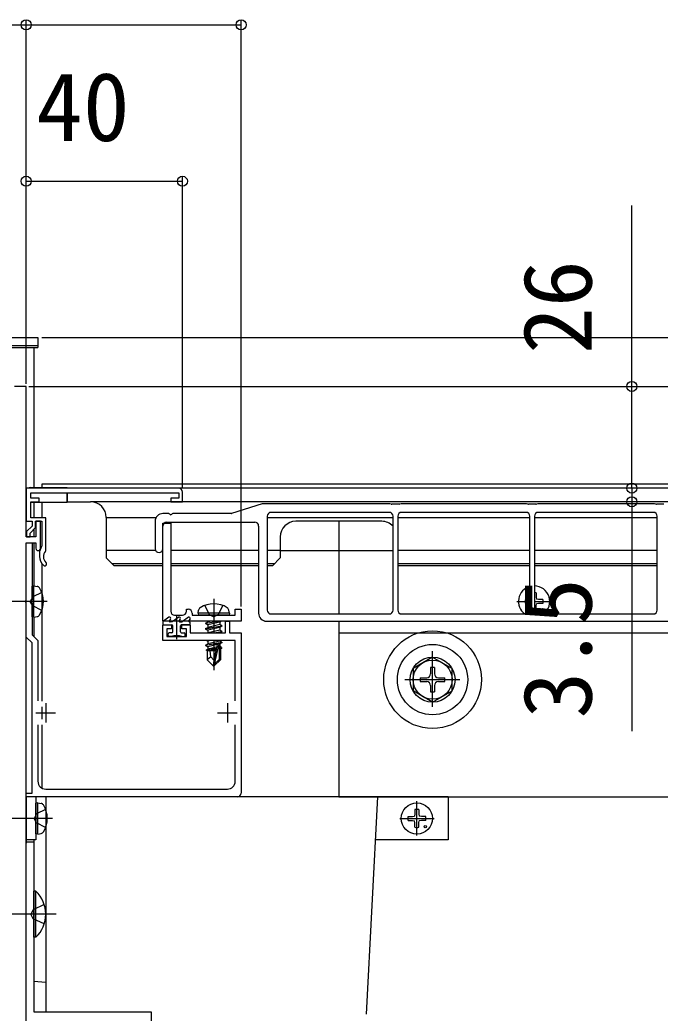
# Model space of a CAD drawing. Units: millimetres, scale not verified. Extents: x -1050 to 1050, y -1570 to 1562.
# Drawn here: x -531.6 to -367.8, y -1033.3 to -779.2 of the extents above; entities that cross this region are included whole.
import ezdxf
from ezdxf.enums import TextEntityAlignment as Align

# ---------------------------------------------------------------- set-up
doc = ezdxf.new("R2010")
doc.units = ezdxf.units.MM
doc.header["$LTSCALE"] = 8
for name, color, linetype in [('0-3_YKK_11', 7, 'Continuous'), ('0-4_YKK_12', 2, 'Continuous'), ('0-5_YKK_13', 4, 'Continuous'), ('0-6_YKK_D', 6, 'Continuous')]:
    doc.layers.add(name, color=color, linetype=linetype)
doc.styles.add('ＭＳ ゴシック', font='')
doc.styles.get('ＭＳ ゴシック').set_extended_font_data('MS Gothic')

msp = doc.modelspace()

# ---------------------------------------------------------------- linework, layer by layer
at = {"layer": '0-3_YKK_11'}
for p, q in [((-526.6, -915.702), (-526.6, -916.502)), ((-492, -931.502), (-490, -931.502)), ((-525, -954.002), (-525, -959.002)), ((-478.5, -954.002), (-478.5, -959.002)), ((-527.5, -956.502), (-522.5, -956.502)), ((-481, -956.502), (-476, -956.502)), ((-527, -959.561), (-527, -974.002)), ((-476.5, -974.002), (-476.5, -959.561)), ((-525, -976.002), (-478.5, -976.002))]:
    msp.add_line(p, q, dxfattribs=at)
for points in [[(-526.3, -914.402), (-526.3, -907.502), (-527.5, -907.502), (-527.5, -911.502), (-530, -911.502), (-530, -873.002), (-533, -873.002)], [(-491, -899.002), (-530, -899.002), (-530, -907.502), (-528.5, -907.502), (-528.5, -908.729), (-529.9, -910.129), (-529.9, -911.502), (-529, -911.502), (-529, -910.502), (-527.6, -909.102), (-527.6, -907.502), (-526, -907.502), (-526, -913.805), (-526.055, -913.977)], [(-525.078, -915.155), (-525, -914.953), (-525, -906.602), (-528.8, -906.602), (-528.8, -902.502), (-526.7, -902.502), (-526.7, -901.602), (-528.8, -901.602), (-528.8, -900.202), (-490.9, -900.202), (-490.9, -901.602), (-493, -901.602), (-493, -902.502), (-490, -902.502), (-490, -900.002)], [(-495, -933.002), (-495, -908.002), (-493, -908.002), (-493, -930.502)], [(-533, -1093.002), (-530, -1093.002), (-530, -973.46), (-530, -972.544), (-530, -928.46), (-530.12, -928.277), (-530.12, -927.727), (-530, -927.544), (-530, -913.002), (-527.5, -913.002), (-527.5, -914.402)], [(-476, -978.002), (-530, -978.002), (-530, -977.002), (-528.5, -977.002), (-528.5, -938.623), (-530, -937.123), (-530, -913.002), (-528.5, -913.002), (-528.5, -927.544), (-528.62, -927.727), (-528.62, -928.277), (-528.5, -928.46), (-528.5, -936.502), (-527, -938.002), (-527, -953.443)], [(-487.5, -931.002), (-487.5, -931.502), (-476.5, -931.502), (-476.5, -930.002), (-475, -930.002), (-475, -933.002), (-495, -933.002)], [(-489, -930.502), (-489, -930.002), (-488.5, -930.002)], [(-476.5, -953.443), (-476.5, -938.002), (-495, -938.002), (-495, -934.002), (-492.8, -934.002), (-492.8, -935.002), (-494, -935.002), (-494, -937.002), (-489, -937.002), (-489, -935.002), (-490.2, -935.002), (-490.2, -934.002), (-488, -934.002), (-488, -936.002), (-479, -936.002), (-479, -933.002), (-478, -933.002), (-478, -936.002), (-475, -936.002), (-475, -977.002)]]:
    msp.add_lwpolyline(points, dxfattribs=at)
msp.add_lwpolyline([(-530, -1035.502), (-530, -989.502), (-528, -989.502), (-528, -1033.002), (-498, -1033.002), (-498, -1035.502)], close=True, dxfattribs=at)
for centre, radius, start, end in [((-491, -900.002), 1, 0.00001, 89.99999), ((-526.9, -914.402), 0.6, 179.99999, 0.00001), ((-523.6, -915.702), 3, 144.90318, 180), ((-523.6, -916.502), 3, 180, 228.46306), ((-523.6, -916.502), 2, 137.65738, 228.46306), ((-525.258, -918.373), 0.5, 228.46303, 48.46305), ((-492, -930.502), 1, 180.00001, 269.99999), ((-490, -930.502), 1, 270.00001, 359.99999), ((-488.5, -931.002), 1, 0.00001, 89.99999), ((-525, -974.002), 2, 180.00001, 269.99999), ((-478.5, -974.002), 2, 270.00001, 359.99999), ((-476, -977.002), 1, 270.00001, 359.99999)]:
    msp.add_arc(centre, radius, start, end, dxfattribs=at)
at = {"layer": '0-4_YKK_12'}
for p, q in [((-622, -863.002), (-528, -863.002)), ((-528, -863.002), (-528, -898.852)), ((-242.75, -899.002), (-519.5, -899.002)), ((-242.75, -899.002), (-519.5, -899.002)), ((-519.5, -900.202), (-519.5, -902.502)), ((-528, -902.652), (-528, -906.602)), ((-526, -902.652), (-526, -906.602)), ((-519.5, -902.502), (-513.5, -902.502)), ((-248.75, -902.502), (-513.5, -902.502)), ((-509.5, -906.502), (-509.5, -916.873)), ((-496.786, -906.602), (-509.5, -906.602)), ((-436.1, -906.602), (-468.3, -906.602)), ((-401.1, -906.602), (-434.9, -906.602)), ((-368.5, -906.602), (-399.9, -906.602)), ((-528, -909.502), (-528, -911.502)), ((-439, -907.502), (-461, -907.502)), ((-450, -907.502), (-450, -931.202)), ((-465, -911.502), (-465, -916.873)), ((-528, -913.002), (-528, -924.002)), ((-496.893, -914.953), (-509.5, -914.953)), ((-509.5, -916.873), (-507.5, -918.873)), ((-495, -915.074), (-495.18, -915.074)), ((-495.133, -915.074), (-495, -915.074)), ((-495, -914.953), (-495.107, -914.953)), ((-470.5, -914.953), (-493, -914.953)), ((-465, -914.953), (-468.3, -914.953)), ((-465, -916.873), (-467, -918.873)), ((-465, -915.002), (-436.1, -915.002)), ((-401.1, -914.953), (-434.9, -914.953)), ((-368.5, -914.953), (-399.9, -914.953)), ((-526, -918.302), (-526, -953.462)), ((-495, -918.373), (-508, -918.373)), ((-495, -918.873), (-507.5, -918.873)), ((-470.5, -918.373), (-493, -918.373)), ((-470.5, -918.873), (-493, -918.873)), ((-466.5, -918.373), (-468.3, -918.373)), ((-467, -918.873), (-468.3, -918.873)), ((-401.1, -918.373), (-434.9, -918.373)), ((-401.1, -918.873), (-434.9, -918.873)), ((-368.5, -918.373), (-399.9, -918.373)), ((-368.5, -918.873), (-399.9, -918.873)), ((-528, -932.002), (-528, -937.002)), ((-450, -936.002), (5, -936.002)), ((-526, -954.927), (-526, -958.077)), ((-526, -959.542), (-526, -975.734)), ((-528, -989.002), (-528, -1032.702))]:
    msp.add_line(p, q, dxfattribs=at)
for points in [[(521.718, -898.002), (-526, -898.002), (-526, -898.852)], [(-450, -933.002), (-450, -978.002), (5, -978.002)]]:
    msp.add_lwpolyline(points, dxfattribs=at)
msp.add_circle((-426, -948.002), 9, dxfattribs=at)
for centre, start, end in [((-513.5, -906.502), 0, 90), ((-461, -911.502), 90, 180), ((-439, -911.502), 43.53115, 90)]:
    msp.add_arc(centre, 4, start, end, dxfattribs=at)
at = {"layer": '0-5_YKK_13'}
for p, q in [((-623, -860.502), (-527, -860.502)), ((-527, -860.502), (-527, -863.002)), ((-623, -862.502), (-527, -862.502)), ((-623, -863.002), (-527, -863.002)), ((-529, -898.852), (-519.5, -898.852)), ((-519.5, -898.852), (-519.5, -899.002)), ((-519.5, -902.652), (-519.5, -900.202)), ((-519.5, -902.652), (-528.76, -902.652)), ((-469.573, -903.025), (-477.427, -905.479)), ((-437.073, -903.002), (-469.424, -903.002)), ((-436.57, -903.131), (-436.93, -903.023)), ((-434.573, -903.152), (-436.427, -903.152)), ((-434.07, -903.023), (-434.43, -903.131)), ((-402.073, -903.002), (-433.927, -903.002)), ((-401.57, -903.131), (-401.93, -903.023)), ((-399.573, -903.152), (-401.427, -903.152)), ((-399.07, -903.023), (-399.43, -903.131)), ((-369.323, -903.002), (-398.927, -903.002)), ((-368.82, -903.131), (-369.18, -903.023)), ((-366.823, -903.152), (-368.677, -903.152)), ((-493.52, -905.502), (-495, -905.502)), ((-477.576, -905.502), (-492.48, -905.502)), ((-468.3, -906.202), (-468.3, -930.202)), ((-437.1, -905.202), (-467.3, -905.202)), ((-436.1, -930.202), (-436.1, -906.202)), ((-434.9, -906.202), (-434.9, -930.202)), ((-402.1, -905.202), (-433.9, -905.202)), ((-401.1, -930.202), (-401.1, -906.202)), ((-399.9, -906.202), (-399.9, -930.202)), ((-369.5, -905.202), (-398.9, -905.202)), ((-368.5, -930.202), (-368.5, -906.202)), ((-497, -907.502), (-497, -914.502)), ((-495, -914.502), (-495, -908.702)), ((-494, -907.702), (-471.5, -907.702)), ((-470.5, -908.702), (-470.5, -931.002)), ((-528, -924.002), (-528.5, -924.09)), ((-528.5, -931.914), (-528.5, -924.09)), ((-528, -924.002), (-527.198, -924.143)), ((-528, -932.002), (-528, -924.002)), ((-482, -927.302), (-482, -936.002)), ((-399.5, -925.757), (-399.481, -926.865)), ((-399.481, -926.865), (-399.38, -927.382)), ((-398.863, -927.483), (-399.38, -927.382)), ((-524.6, -928.002), (-545.5, -928.002)), ((-404.4, -928.002), (-401.1, -928.002)), ((-402.245, -927.502), (-401.137, -927.483)), ((-402.245, -928.502), (-401.137, -928.521)), ((-401.137, -927.483), (-401.1, -927.475)), ((-401.137, -928.521), (-401.1, -928.529)), ((-399.9, -928.002), (-395.6, -928.002)), ((-399.5, -930.247), (-399.481, -929.139)), ((-399.481, -929.139), (-399.38, -928.622)), ((-398.863, -928.521), (-399.38, -928.622)), ((-397.755, -927.502), (-398.863, -927.483)), ((-397.755, -928.502), (-398.863, -928.521)), ((-528, -932.002), (-528.5, -931.914)), ((-528, -932.002), (-527.198, -931.861)), ((-493.472, -932.056), (-494.872, -933.037)), ((-490.972, -932.056), (-492.608, -933.202)), ((-491.5, -931.69), (-491.5, -937.623)), ((-488.472, -932.056), (-490.108, -933.202)), ((-486, -931.002), (-485.859, -930.2)), ((-478, -931.002), (-486, -931.002)), ((-486, -931.002), (-485.912, -931.502)), ((-478.088, -931.502), (-485.912, -931.502)), ((-478, -931.002), (-478.141, -930.2)), ((-478, -931.002), (-478.088, -931.502)), ((-467.3, -931.202), (-437.1, -931.202)), ((-433.9, -931.202), (-402.1, -931.202)), ((-398.9, -931.202), (-369.5, -931.202)), ((-495, -933.282), (-495, -933.702)), ((-494.7, -934.002), (-492.7, -934.002)), ((-493.054, -932.474), (-493.344, -932.887)), ((-492.608, -933.202), (-493.18, -933.202)), ((-492.5, -935.802), (-492.5, -934.202)), ((-490.554, -932.474), (-490.844, -932.887)), ((-490.68, -933.202), (-490.108, -933.202)), ((-490.5, -935.802), (-490.5, -934.202)), ((-488.3, -934.002), (-490.3, -934.002)), ((-488.054, -932.474), (-488.344, -932.887)), ((-488.18, -933.202), (-488.2, -933.202)), ((-488, -933.702), (-488, -933.402)), ((-480.2, -933.002), (-484.1, -933.652)), ((-484.1, -933.552), (-480.8, -933.002)), ((-484.1, -933.552), (-483.55, -933.234)), ((-484.1, -933.552), (-484.1, -933.652)), ((-484.1, -933.652), (-483.55, -933.97)), ((-484.1, -934.952), (-479.9, -934.252)), ((-479.9, -934.352), (-484.1, -935.052)), ((-484.1, -934.952), (-483.55, -934.634)), ((-484.1, -934.952), (-484.1, -935.052)), ((-482.52, -933.002), (-483.55, -933.234)), ((-483.55, -933.002), (-483.55, -933.234)), ((-480.45, -933.27), (-483.55, -933.97)), ((-480.45, -933.934), (-483.55, -934.634)), ((-483.55, -933.97), (-483.55, -934.634)), ((-479.987, -933.002), (-480.45, -933.27)), ((-480.45, -933.27), (-480.45, -933.934)), ((-479.9, -934.252), (-480.45, -933.934)), ((-480.45, -934.67), (-480.45, -935.334)), ((-479.9, -934.252), (-479.9, -934.352)), ((-468.5, -933.002), (-199.35, -933.002)), ((-493.7, -936.702), (-493.7, -936.302)), ((-492.7, -936.002), (-493.4, -936.002)), ((-492.875, -937.002), (-493.4, -937.002)), ((-490.3, -936.002), (-489.6, -936.002)), ((-490.125, -937.002), (-489.6, -937.002)), ((-489.3, -936.702), (-489.3, -936.302)), ((-484.1, -935.052), (-483.55, -935.37)), ((-483.55, -935.37), (-483.55, -936.002)), ((-480.45, -935.334), (-483.406, -936.002)), ((-482, -936.002), (-479.9, -935.652)), ((-479.9, -935.752), (-481.4, -936.002)), ((-479.9, -935.652), (-480.45, -935.334)), ((-479.9, -935.752), (-480.333, -936.002)), ((-479.9, -935.652), (-479.9, -935.752)), ((-484.1, -939.152), (-479.9, -938.452)), ((-479.9, -938.552), (-484.1, -939.252)), ((-484.1, -939.152), (-483.55, -938.834)), ((-484.1, -939.152), (-484.1, -939.252)), ((-484.1, -939.252), (-483.55, -939.57)), ((-481.322, -940.012), (-483.9, -940.437)), ((-483.84, -938.002), (-483.55, -938.17)), ((-482.808, -938.002), (-483.55, -938.17)), ((-480.45, -938.134), (-483.55, -938.834)), ((-483.55, -938.17), (-483.55, -938.834)), ((-481.095, -939.015), (-483.55, -939.57)), ((-483.55, -939.57), (-483.55, -940.234)), ((-481.254, -939.716), (-483.55, -940.234)), ((-482, -938.002), (-482, -945.612)), ((-480.668, -938.879), (-481.85, -944.078)), ((-480.45, -939.534), (-480.603, -939.569)), ((-480.6, -939.05), (-480.6, -942.828)), ((-480, -939.794), (-480.6, -939.893)), ((-480, -940.01), (-480.6, -940.126)), ((-480.45, -938.002), (-480.45, -938.134)), ((-479.9, -938.452), (-480.45, -938.134)), ((-480.45, -938.87), (-480.45, -939.534)), ((-480, -939.794), (-480.45, -939.534)), ((-480, -939.794), (-480, -940.01)), ((-479.9, -938.452), (-479.9, -938.552)), ((-483.9, -940.437), (-483.55, -940.234)), ((-483.7, -940.531), (-483.9, -940.437)), ((-483.7, -940.531), (-483.7, -942.952)), ((-481.456, -940.602), (-483.7, -940.602)), ((-482.745, -942.151), (-483.7, -942.952)), ((-481.382, -940.278), (-483.048, -940.602)), ((-480.3, -940.602), (-480.6, -940.602)), ((-480.3, -940.183), (-480.3, -942.952)), ((-426, -942.252), (-431, -945.139)), ((-426, -954.955), (-426, -940.671)), ((-426, -942.252), (-421, -945.139)), ((-482.15, -944.502), (-483.7, -942.952)), ((-482, -942.996), (-482.15, -944.502)), ((-482.15, -944.502), (-481.85, -944.502)), ((-482, -942.996), (-482, -944.502)), ((-480.6, -942.828), (-481.85, -944.078)), ((-481.85, -944.502), (-480.3, -942.952)), ((-481.85, -944.078), (-481.85, -944.502)), ((-480.3, -942.952), (-480.6, -942.828)), ((-431, -945.139), (-431, -950.865)), ((-426.5, -944.852), (-426.5, -946.502)), ((-425.5, -944.852), (-426.5, -944.852)), ((-425.5, -944.852), (-425.5, -946.502)), ((-421, -950.865), (-421, -945.139)), ((-429.15, -947.502), (-427.5, -947.502)), ((-429.15, -947.502), (-429.15, -948.502)), ((-424.5, -947.502), (-422.85, -947.502)), ((-422.85, -948.502), (-422.85, -947.502)), ((-433.067, -948.002), (-419.006, -948.002)), ((-429.15, -948.502), (-427.5, -948.502)), ((-426.5, -949.502), (-426.5, -951.152)), ((-425.5, -949.502), (-425.5, -951.152)), ((-424.5, -948.502), (-422.85, -948.502)), ((-426, -953.752), (-431, -950.865)), ((-426.5, -951.152), (-425.5, -951.152)), ((-426, -953.752), (-421, -950.865)), ((-530, -978.002), (-530, -989.802)), ((-422, -978.002), (-530, -978.002)), ((-527.5, -978.002), (-527.5, -989.002)), ((-525, -978.002), (-525, -1033.002)), ((-442.914, -1033.607), (-440, -978.002)), ((-527, -979.502), (-527.5, -979.59)), ((-527.5, -987.414), (-527.5, -979.59)), ((-527, -979.502), (-526.198, -979.643)), ((-527, -987.502), (-527, -979.502)), ((-430, -987.902), (-430, -979.102)), ((-432.245, -983.002), (-431.137, -982.983)), ((-431.137, -982.983), (-430.62, -982.882)), ((-430.519, -982.365), (-430.62, -982.882)), ((-430.5, -981.257), (-430.519, -982.365)), ((-429.5, -981.257), (-429.481, -982.365)), ((-429.481, -982.365), (-429.38, -982.882)), ((-428.863, -982.983), (-429.38, -982.882)), ((-427.755, -983.002), (-428.863, -982.983)), ((-523.3, -983.502), (-541.61, -983.502)), ((-434.4, -983.502), (-425.6, -983.502)), ((-432.245, -984.002), (-431.137, -984.021)), ((-431.137, -984.021), (-430.62, -984.122)), ((-430.519, -984.639), (-430.62, -984.122)), ((-430.5, -985.747), (-430.519, -984.639)), ((-429.5, -985.747), (-429.481, -984.639)), ((-429.481, -984.639), (-429.38, -984.122)), ((-428.863, -984.021), (-429.38, -984.122)), ((-427.755, -984.002), (-428.863, -984.021)), ((-527, -987.502), (-527.5, -987.414)), ((-527, -987.502), (-526.198, -987.361)), ((-527.5, -989.002), (-530, -989.002)), ((-528, -1013.902), (-528, -1002.102)), ((-522.308, -1008.002), (-539.391, -1008.002)), ((-527.491, -1013.902), (-528, -1013.902)), ((-525, -1025.502), (-528, -1025.24))]:
    msp.add_line(p, q, dxfattribs=at)
for points in [[(-526.021, -925.702), (-528.337, -926.857), (-528.946, -928.002)], [(-526.021, -930.302), (-528.337, -929.147), (-528.946, -928.002)], [(-484.3, -929.023), (-483.145, -931.339), (-482, -931.948)], [(-479.7, -929.023), (-480.855, -931.339), (-482, -931.948)], [(-479.9, -934.352), (-480.45, -934.67), (-483.55, -935.37)], [(-481.09, -938.995), (-482, -942.996), (-482.745, -942.151), (-482.9, -940.602)], [(-479.9, -938.552), (-480.45, -938.87), (-480.642, -938.913)], [(-480, -940.01), (-480.45, -940.27), (-480.6, -940.303)], [(-422, -978.002), (-422, -989.002), (-440.576, -989.002)], [(-525.021, -981.202), (-527.337, -982.357), (-527.946, -983.502)], [(-525.021, -985.802), (-527.337, -984.647), (-527.946, -983.502)], [(-527.491, -1013.902), (-527.491, -1002.102), (-528, -1002.102)], [(-525.389, -1005.502), (-528.167, -1006.857), (-528.776, -1008.002)], [(-525.389, -1010.502), (-528.167, -1009.147), (-528.776, -1008.002)]]:
    msp.add_lwpolyline(points, dxfattribs=at)
for centre, radius in [((-397.879, -930.123), 0.3), ((-426, -948.002), 12.5), ((-426, -948.002), 5.75), ((-426, -948.002), 5), ((-430, -983.502), 4), ((-427.879, -985.623), 0.3)]:
    msp.add_circle(centre, radius, dxfattribs=at)
for centre, radius, start, end in [((-529, -899.352), 0.5, 90, 135.573), ((-469.424, -903.502), 0.5, 90, 107.35402), ((-437.073, -903.502), 0.5, 73.30076, 90), ((-436.427, -902.652), 0.5, 253.30076, 270), ((-434.573, -902.652), 0.5, 270, 286.69924), ((-433.927, -903.502), 0.5, 90, 106.69924), ((-402.073, -903.502), 0.5, 73.30076, 90), ((-401.427, -902.652), 0.5, 253.30076, 270), ((-399.573, -902.652), 0.5, 270, 286.69924), ((-398.927, -903.502), 0.5, 90, 106.69924), ((-369.323, -903.502), 0.5, 73.30076, 90), ((-368.677, -902.652), 0.5, 253.30076, 270), ((-495, -907.502), 2, 90, 180), ((-493.52, -905.802), 0.3, 30, 90), ((-493, -905.502), 0.3, 210, 330), ((-492.48, -905.802), 0.3, 90, 150), ((-477.576, -905.002), 0.5, 270, 287.35402), ((-467.3, -906.202), 1, 90, 180), ((-437.1, -906.202), 1, 0, 90), ((-433.9, -906.202), 1, 90, 180), ((-402.1, -906.202), 1, 0, 90), ((-398.9, -906.202), 1, 90, 180), ((-369.5, -906.202), 1, 360, 90), ((-494, -908.702), 1, 90, 180), ((-471.5, -908.702), 1, 0, 90), ((-496, -914.502), 1, 180, 0), ((-527.354, -925.03), 0.9, 32.05588, 80), ((-532.1, -928.002), 6.5, 327.94412, 32.05588), ((-400, -928.002), 4, 105.96201, 233.1301), ((-400, -928.002), 4, 306.8699, 88.56746), ((-400, -928.002), 2.3, 77.44414, 87.50809), ((-484.972, -930.356), 0.9, 122.05588, 170), ((-482, -935.102), 6.5, 57.94412, 122.05588), ((-479.028, -930.356), 0.9, 10, 57.94412), ((-400, -928.002), 2.3, 167.44414, 192.55586), ((-400, -928.002), 2.3, 347.44414, 12.55586), ((-527.354, -930.974), 0.9, 280, 327.94412), ((-493.3, -932.302), 0.3, 325, 125), ((-490.8, -932.302), 0.3, 325, 125), ((-488.3, -932.302), 0.3, 325, 125), ((-468.5, -931.002), 2, 180, 270), ((-467.3, -930.202), 1, 180, 270), ((-437.1, -930.202), 1, 270, 0), ((-433.9, -930.202), 1, 180, 270), ((-402.1, -930.202), 1, 270, 0), ((-398.9, -930.202), 1, 180, 270), ((-400, -928.002), 2.3, 272.61099, 282.55586), ((-369.5, -930.202), 1, 270, 360), ((-494.7, -933.282), 0.3, 125, 180), ((-494.7, -933.702), 0.3, 180, 270), ((-493.18, -933.002), 0.2, 145, 270), ((-492.7, -934.202), 0.2, 0, 90), ((-490.68, -933.002), 0.2, 145, 270), ((-490.3, -934.202), 0.2, 90, 180), ((-488.18, -933.002), 0.2, 145, 270), ((-488.3, -933.702), 0.3, 270, 0), ((-488.2, -933.402), 0.2, 0, 90), ((-493.4, -936.302), 0.3, 90, 180), ((-493.4, -936.702), 0.3, 180, 270), ((-491.5, -940.002), 3.3, 65.38002, 114.61998), ((-492.7, -935.802), 0.2, 270, 0), ((-490.3, -935.802), 0.2, 180, 270), ((-489.6, -936.302), 0.3, 0, 90), ((-489.6, -936.702), 0.3, 270, 0), ((-480.848, -939.05), 0.248, 0, 167.19096), ((-427.5, -946.502), 1, 270, 0), ((-424.5, -946.502), 1, 180, 270), ((-427.5, -949.502), 1, 0, 90), ((-424.5, -949.502), 1, 90, 180), ((-526.354, -980.53), 0.9, 32.05588, 80), ((-531.1, -983.502), 6.5, 327.94412, 32.05588), ((-430, -983.502), 2.3, 167.44414, 192.55586), ((-430, -983.502), 2.3, 77.44414, 102.55586), ((-430, -983.502), 2.3, 347.44414, 12.55586), ((-430, -983.502), 2.3, 257.44414, 282.55586), ((-526.354, -986.474), 0.9, 280, 327.94412), ((-533.232, -1008.002), 8.232, 314.2189, 45.7811)]:
    msp.add_arc(centre, radius, start, end, dxfattribs=at)
at = {"layer": '0-6_YKK_D'}
for p, q in [((-530, -872.302), (-530, -779.502)), ((-530, -872.302), (-530, -779.502)), ((-475, -929.302), (-475, -779.502)), ((-620, -780.502), (-530, -780.502)), ((-530, -780.502), (-475, -780.502)), ((-530, -872.302), (-530, -819.502)), ((-530, -820.502), (-490, -820.502)), ((-490, -899.002), (-490, -819.502)), ((-526, -860.502), (-254, -860.502)), ((-529.3, -873.002), (-374, -873.002)), ((-529.3, -873.002), (-254, -873.002)), ((-529.3, -873.002), (-254, -873.002)), ((-529.3, -873.002), (-334, -873.002)), ((-375, -899.002), (-375, -893.902)), ((-375, -899.002), (-375, -902.502)), ((-375, -902.502), (-375, -961.157)), ((-469, -933.002), (-254, -933.002))]:
    msp.add_line(p, q, dxfattribs=at)
msp.add_lwpolyline([(-375, -899.002), (-375, -873.002), (-375, -826.675)], dxfattribs=at)
for centre in [(-530, -780.502), (-530, -780.502), (-475, -780.502), (-530, -820.502), (-490, -820.502), (-375, -873.002), (-375, -899.002), (-375, -899.002), (-375, -902.502)]:
    msp.add_circle(centre, 1.275, dxfattribs=at)

# ---------------------------------------------------------------- texts
at = {"layer": '0-6_YKK_D', "style": 'ＭＳ ゴシック'}
msp.add_text('40', height=17.6, dxfattribs=at).set_placement((-527.455, -815.502), align=Align.BOTTOM_LEFT)
for s, p in [('26', (-380, -864.675)), ('3.5', (-380, -957.929))]:
    msp.add_text(s, height=17.6, rotation=90, dxfattribs=at).set_placement(p, align=Align.BOTTOM_LEFT)

doc.saveas('drawing.dxf')
